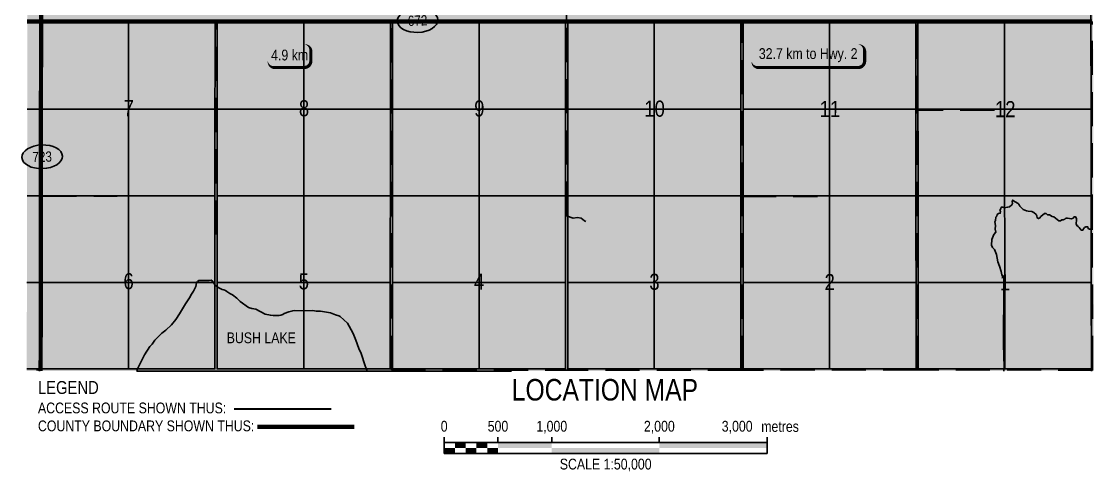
# Model space of a CAD drawing. Extents: x 353105 to 355167, y 6135373 to 6137488.
# Drawn here: x 353105 to 354104, y 6135444 to 6135862 of the extents above; entities that cross this region are included whole.
import ezdxf
from ezdxf.enums import TextEntityAlignment as Align

# ---------------------------------------------------------------- set-up
doc = ezdxf.new("R2010")
doc.units = 0
doc.header["$LTSCALE"] = 5
doc.linetypes.add('BORDER2', pattern=[22.225, 6.35, -3.175, 6.35, -3.175, 0, -3.175])
doc.linetypes.add('DASHED2', pattern=[9.525, 6.35, -3.175])
doc.layers.get('Defpoints').update_dxf_attribs({"color": 9})
doc.layers.add('AS-COUNTY', color=7, linetype='BORDER2', lineweight=60, true_color=0xcc33ff)
for name, color, linetype in [('AUX-LABELS', 1, 'Continuous'), ('CG-NOTES', 7, 'Continuous'), ('DETAIL-T', 7, 'Continuous'), ('P-PROPOSED', 10, 'Continuous'), ('Quarters', 8, 'Continuous'), ('RoadSeg', 57, 'DASHED2'), ('ROUTE-MAP-HWY', 2, 'Continuous'), ('ROUTE-MAP-LABELS', 210, 'Continuous'), ('S-7', 6, 'Continuous'), ('T-WATER', 160, 'Continuous'), ('T-WATER-H', 133, 'Continuous'), ('T-WATER-T', 170, 'Continuous'), ('Townships', 57, 'Continuous')]:
    doc.layers.add(name, color=color, linetype=linetype)
doc.layers.add('ROUTE-MAP-BACKGROUND-H', color=7, linetype='Continuous', true_color=0xf0ebff)
doc.styles.add('120', font='ARIALN.TTF', dxfattribs={"height": 13})
doc.styles.add('80', font='ARIALN.TTF', dxfattribs={"height": 10})
doc.styles.add('80A', font='ARIALN.TTF', dxfattribs={"height": 10})
doc.styles.add('80CG', font='ARIALN.TTF', dxfattribs={"height": 10})
doc.styles.add('TXT', font='ARIALN.TTF', dxfattribs={"height": 0.2})

# ---------------------------------------------------------------- blocks, each defined once
blk = doc.blocks.new('*U62')
h = blk.add_hatch(color=255)
edge = h.paths.add_edge_path()
edge.add_line((-46.5, -11.5), (46.5, -11.5))
edge.add_arc((46.5, -5.5), 6, 270, 360)
edge.add_line((52.5, -5.5), (52.5, 4))
edge.add_arc((46.5, 4), 6, 0, 90)
edge.add_line((46.5, 10), (-46.5, 10))
edge.add_arc((-46.5, 4), 6, 90, 180)
edge.add_line((-52.5, 4), (-52.5, -5.5))
edge.add_arc((-46.5, -5.5), 6, 180, 270)
at = {"color": 210, "flags": 128}
for points in [[(-221.93, 27.24, 0, 7.5, 0), (0, 0, 0, 0, 0)], [(264.22, 25.78, 0, 7.5, 0), (0, 0, 0, 0, 0)]]:
    blk.add_lwpolyline(points, format="xyseb", dxfattribs=at)
blk.add_lwpolyline([(-46.5, -11.5, 3, 3, 0), (46.5, -11.5, 3, 3, 0.414214), (52.5, -5.5, 3, 3, 0), (52.5, 4, 3, 0, 0.414214), (46.5, 10, 0, 0, 0), (-46.5, 10, 0, 0, 0.414214), (-52.5, 4, 0, 0, 0), (-52.5, -5.5, 0, 3, 0.414214)], format="xyseb", close=True, dxfattribs=at)
at = {"color": 210, "style": '80'}
blk.add_attdef('ENTER_TEXT_001', (-35.99, -5), '', height=10, dxfattribs=at)
blk = doc.blocks.new('HWY-SEC')
h = blk.add_hatch(color=255)
edge = h.paths.add_edge_path()
edge.add_ellipse((0, 0), major_axis=(18.84, 0), ratio=0.584608, start_angle=0, end_angle=360)
blk.add_ellipse((0, 0), major_axis=(18.84, 0), ratio=0.584608)
at = {"style": '80A'}
blk.add_attdef('SEC', text='', height=9.5, dxfattribs=at).set_placement((0, 0), align=Align.MIDDLE_CENTER)
blk = doc.blocks.new('*U63')
at = {"color": 0}
for p, q in [((-150, 0), (-150, 15)), ((-150, 10), (150.24, 10)), ((-100, 10), (-100, 15)), ((-50, 10), (-50, 15)), ((50, 10), (50, 15)), ((150.24, 0), (150.24, 15)), ((-150, 0), (150.24, 0))]:
    blk.add_line(p, q, dxfattribs=at)
for points in [[(-140, 10), (-130, 10), (-140, 5), (-130, 5)], [(-120, 10), (-110, 10), (-120, 5), (-110, 5)], [(-100, 10), (-50, 10), (-100, 5), (-50, 5)], [(50, 10), (150.24, 10), (50, 5), (150.24, 5)], [(-150, 5), (-140, 5), (-150, 0), (-140, 0)], [(-130, 5), (-120, 5), (-130, 0), (-120, 0)], [(-110, 5), (-100, 5), (-110, 0), (-100, 0)], [(-50, 5), (50, 5), (-50, 0), (50, 0)]]:
    blk.add_solid(points, dxfattribs=at)
at = {"color": 0, "style": '80'}
blk.add_text('metres', height=10, dxfattribs=at).set_placement((162.24, 20), align=Align.CENTER)
at = {"color": 0, "char_height": 10, "style": '80'}
for s, insert, attachment_point in [('0', (-150, 30.21), 2), ('500', (-100, 30.21), 2), ('1,000', (-50, 30.21), 2), ('2,000', (50, 30.21), 2), ('3,000', (136.7, 30.22), 3), ('SCALE 1:50,000', (0.12, -5), 2)]:
    blk.add_mtext(s, dxfattribs=dict(at, insert=insert, attachment_point=attachment_point))
blk = doc.blocks.new('*U61')
h = blk.add_hatch(color=255)
edge = h.paths.add_edge_path()
edge.add_line((-14, -11.5), (14, -11.5))
edge.add_arc((14, -5.5), 6, 270, 360)
edge.add_line((20, -5.5), (20, 4))
edge.add_arc((14, 4), 6, 0, 90)
edge.add_line((14, 10), (-14, 10))
edge.add_arc((-14, 4), 6, 90, 180)
edge.add_line((-20, 4), (-20, -5.5))
edge.add_arc((-14, -5.5), 6, 180, 270)
at = {"color": 210, "flags": 128}
for points in [[(-226.91, 27.11, 0, 7.5, 0), (0, 0, 0, 0, 0)], [(255.96, 27.47, 0, 7.5, 0), (0, 0, 0, 0, 0)]]:
    blk.add_lwpolyline(points, format="xyseb", dxfattribs=at)
blk.add_lwpolyline([(-14, -11.5, 3, 3, 0), (14, -11.5, 3, 3, 0.414214), (20, -5.5, 3, 3, 0), (20, 4, 3, 0, 0.414214), (14, 10, 0, 0, 0), (-14, 10, 0, 0, 0.414214), (-20, 4, 0, 0, 0), (-20, -5.5, 0, 3, 0.414214)], format="xyseb", close=True, dxfattribs=at)
at = {"color": 210, "style": '80'}
blk.add_attdef('ENTER_TEXT_001', (-35.99, -5), '', height=10, dxfattribs=at)

msp = doc.modelspace()

# ---------------------------------------------------------------- hatches: boundary and pattern name
at = {"layer": 'ROUTE-MAP-BACKGROUND-H'}
h = msp.add_hatch(color=256, dxfattribs=at)
h.dxf.hatch_style = 1
h.paths.add_polyline_path([(353111.67, 6136510), (354099.56, 6136509.71), (354100.83, 6135536.84), (353109.52, 6135536.86)])
at = {"layer": 'T-WATER-H'}
h = msp.add_hatch(color=256, dxfattribs=at)
h.dxf.hatch_style = 1
h.paths.add_polyline_path([(353425.91, 6135536.86), (353423.9, 6135541.86), (353420.23, 6135553.22), (353418.27, 6135557.85), (353415.32, 6135565.64), (353412.72, 6135571.64), (353409.18, 6135578.71), (353407.49, 6135581.35), (353400.89, 6135587.42), (353399.57, 6135588.29), (353396.34, 6135589.18), (353393.5, 6135590.49), (353391.79, 6135591.02), (353382.64, 6135592.51), (353381.14, 6135592.56), (353378.54, 6135592.67), (353375.33, 6135593.16), (353366.35, 6135592.96), (353358.45, 6135593), (353356.65, 6135592.84), (353353.18, 6135592.03), (353348.64, 6135590.28), (353347.38, 6135589.34), (353345.8, 6135588.78), (353344.01, 6135588.52), (353338.5, 6135588.44), (353336, 6135588.66), (353330.97, 6135589.79), (353322.32, 6135594.4), (353320.51, 6135594.84), (353318.61, 6135594.98), (353315.48, 6135595.97), (353308, 6135601.52), (353304.7, 6135604.51), (353300.8, 6135607.57), (353298.16, 6135609.08), (353295.6, 6135610.89), (353294.27, 6135611.65), (353292.76, 6135612.2), (353291.04, 6135612.64), (353288.19, 6135614.14), (353286.15, 6135615.57), (353285.93, 6135615.75), (353284.7, 6135616.73), (353283.9, 6135617.71), (353282.99, 6135619.21), (353282.27, 6135620.44), (353280.85, 6135621.29), (353279.16, 6135621.04), (353273.47, 6135620.95), (353271.46, 6135621.08), (353269.57, 6135620.92), (353268.3, 6135620.08), (353267.69, 6135619.21), (353267.44, 6135618.85), (353266.56, 6135615.43), (353264.5, 6135611.26), (353262.03, 6135607.28), (353261.38, 6135605.96), (353257, 6135599.42), (353251.42, 6135589.95), (353247.99, 6135584.94), (353244.16, 6135579.91), (353238.74, 6135574.84), (353235.03, 6135572.02), (353228.65, 6135565.71), (353225.98, 6135561.93), (353223.95, 6135559.66), (353218.91, 6135552.01), (353212.61, 6135538.83), (353212.19, 6135537.88), (353211.74, 6135536.84)])

# ---------------------------------------------------------------- linework, layer by layer
at = {"layer": 'AS-COUNTY', "ltscale": 0.5, "const_width": 4, "flags": 128}
msp.add_lwpolyline([(353323.79, 6135485.14), (353413.96, 6135485.14)], dxfattribs=at)
at = {"layer": 'Defpoints', "color": 5, "flags": 128}
msp.add_lwpolyline([(353425.91, 6135536.86), (353211.74, 6135536.84)], dxfattribs=at)
at = {"layer": 'P-PROPOSED', "color": 90, "const_width": 2, "flags": 128}
msp.add_lwpolyline([(353302.28, 6135501.68), (353392.45, 6135501.68)], dxfattribs=at)
at = {"layer": 'Quarters', "flags": 128}
for points in [[(353110.24, 6135860.6), (353121.89, 6135860.57), (353121.85, 6135820.35)], [(353121.85, 6135820.35), (353121.8, 6135780.14), (353110.06, 6135780.16)], [(353119, 6135780.14), (353121.8, 6135780.14), (353121.76, 6135739.91)], [(353121.76, 6135739.91), (353121.71, 6135699.69), (353109.88, 6135699.71)], [(353109.88, 6135699.71), (353121.71, 6135699.69), (353121.66, 6135659.48)], [(353121.66, 6135659.48), (353121.62, 6135619.27), (353109.7, 6135619.29)], [(353118.65, 6135619.27), (353121.62, 6135619.27), (353121.56, 6135579.05), (353121.51, 6135538.84), (353109.53, 6135538.86)]]:
    msp.add_lwpolyline(points, dxfattribs=at)
for points in [[(353204.18, 6135820.34), (353204.15, 6135780.12), (353163.98, 6135780.13), (353123.81, 6135780.14), (353123.86, 6135820.35), (353123.9, 6135860.57), (353164.06, 6135860.57), (353204.21, 6135860.56), (353204.18, 6135820.34)], [(353284.49, 6135820.33), (353284.47, 6135780.11), (353244.31, 6135780.12), (353204.15, 6135780.12), (353204.18, 6135820.34), (353204.21, 6135860.56), (353244.36, 6135860.56), (353284.51, 6135860.56), (353284.49, 6135820.33)], [(353366.97, 6135820.37), (353366.96, 6135780.14), (353326.72, 6135780.13), (353286.48, 6135780.11), (353286.5, 6135820.34), (353286.52, 6135860.56), (353326.76, 6135860.57), (353366.99, 6135860.59), (353366.97, 6135820.37)], [(353447.45, 6135820.4), (353447.44, 6135780.18), (353407.2, 6135780.16), (353366.96, 6135780.14), (353366.97, 6135820.37), (353366.99, 6135860.59), (353407.23, 6135860.61), (353447.47, 6135860.63), (353447.45, 6135820.4)], [(353529.87, 6135820.37), (353529.86, 6135780.15), (353489.65, 6135780.16), (353449.45, 6135780.18), (353449.46, 6135820.4), (353449.48, 6135860.63), (353489.69, 6135860.61), (353529.89, 6135860.59), (353529.87, 6135820.37)], [(353610.28, 6135820.34), (353610.26, 6135780.12), (353570.06, 6135780.14), (353529.86, 6135780.15), (353529.87, 6135820.37), (353529.89, 6135860.59), (353570.09, 6135860.57), (353610.29, 6135860.56), (353610.28, 6135820.34)], [(353692.69, 6135860.52), (353692.68, 6135820.31), (353692.67, 6135780.1), (353652.47, 6135780.11), (353612.27, 6135780.12), (353612.29, 6135820.34), (353612.3, 6135860.55), (353652.49, 6135860.54), (353692.69, 6135860.52)], [(353773.1, 6135780.07), (353732.89, 6135780.08), (353692.67, 6135780.1), (353692.68, 6135820.31), (353692.69, 6135860.52), (353732.89, 6135860.51), (353773.09, 6135860.51), (353773.09, 6135820.29), (353773.1, 6135780.07)], [(353855.37, 6135820.33), (353855.4, 6135780.1), (353815.25, 6135780.08), (353775.1, 6135780.06), (353775.1, 6135820.29), (353775.1, 6135860.51), (353815.22, 6135860.54), (353855.34, 6135860.56), (353855.37, 6135820.33)], [(353935.62, 6135820.34), (353935.65, 6135780.12), (353895.52, 6135780.11), (353855.4, 6135780.1), (353855.37, 6135820.33), (353855.34, 6135860.56), (353895.46, 6135860.57), (353935.58, 6135860.57), (353935.62, 6135820.34)], [(354018, 6135860.55), (354018.04, 6135820.33), (354018.09, 6135780.12), (353977.88, 6135780.12), (353937.66, 6135780.12), (353937.63, 6135820.34), (353937.59, 6135860.57), (353977.79, 6135860.56), (354018, 6135860.55)], [(354018.09, 6135780.12), (354018.04, 6135820.33), (354018, 6135860.55), (354058.2, 6135860.53), (354098.4, 6135860.51), (354098.45, 6135820.29), (354098.51, 6135780.08), (354058.3, 6135780.1), (354018.09, 6135780.12)], [(353204.09, 6135699.68), (353163.91, 6135699.68), (353123.72, 6135699.69), (353123.77, 6135739.91), (353123.81, 6135780.14), (353163.98, 6135780.13), (353204.15, 6135780.12), (353204.12, 6135739.9), (353204.09, 6135699.68)], [(353284.46, 6135739.89), (353284.44, 6135699.67), (353244.26, 6135699.67), (353204.09, 6135699.68), (353204.12, 6135739.9), (353204.15, 6135780.12), (353244.31, 6135780.12), (353284.47, 6135780.11), (353284.46, 6135739.89)], [(353366.95, 6135739.92), (353366.94, 6135699.7), (353326.69, 6135699.68), (353286.45, 6135699.67), (353286.47, 6135739.89), (353286.48, 6135780.11), (353326.72, 6135780.13), (353366.96, 6135780.14), (353366.95, 6135739.92)], [(353447.42, 6135739.95), (353447.4, 6135699.73), (353407.17, 6135699.71), (353366.94, 6135699.7), (353366.95, 6135739.92), (353366.96, 6135780.14), (353407.2, 6135780.16), (353447.44, 6135780.18), (353447.42, 6135739.95)], [(353529.84, 6135739.93), (353529.82, 6135699.71), (353489.62, 6135699.72), (353449.42, 6135699.73), (353449.43, 6135739.95), (353449.45, 6135780.18), (353489.65, 6135780.16), (353529.86, 6135780.15), (353529.84, 6135739.93)], [(353610.25, 6135739.91), (353610.24, 6135699.69), (353570.03, 6135699.7), (353529.82, 6135699.71), (353529.84, 6135739.93), (353529.86, 6135780.15), (353570.06, 6135780.14), (353610.26, 6135780.12), (353610.25, 6135739.91)], [(353692.67, 6135739.88), (353692.66, 6135699.66), (353652.45, 6135699.67), (353612.25, 6135699.69), (353612.26, 6135739.9), (353612.27, 6135780.12), (353652.47, 6135780.11), (353692.67, 6135780.1), (353692.67, 6135739.88)], [(353773.1, 6135780.07), (353773.09, 6135739.84), (353773.09, 6135699.62), (353732.88, 6135699.64), (353692.66, 6135699.66), (353692.67, 6135739.88), (353692.67, 6135780.1), (353732.89, 6135780.08), (353773.1, 6135780.07)], [(353855.41, 6135739.88), (353855.43, 6135699.65), (353815.26, 6135699.63), (353775.1, 6135699.62), (353775.1, 6135739.84), (353775.1, 6135780.06), (353815.25, 6135780.08), (353855.4, 6135780.1), (353855.41, 6135739.88)], [(353935.71, 6135739.91), (353935.76, 6135699.7), (353895.59, 6135699.67), (353855.43, 6135699.65), (353855.41, 6135739.88), (353855.4, 6135780.1), (353895.52, 6135780.11), (353935.65, 6135780.12), (353935.71, 6135739.91)], [(354018.14, 6135739.9), (354018.19, 6135699.69), (353977.98, 6135699.69), (353937.77, 6135699.69), (353937.72, 6135739.91), (353937.66, 6135780.12), (353977.88, 6135780.12), (354018.09, 6135780.12), (354018.14, 6135739.9)], [(354098.55, 6135739.88), (354098.59, 6135699.68), (354058.39, 6135699.68), (354018.19, 6135699.69), (354018.14, 6135739.9), (354018.09, 6135780.12), (354058.3, 6135780.1), (354098.51, 6135780.08), (354098.55, 6135739.88)], [(353204.06, 6135659.47), (353204.02, 6135619.26), (353163.83, 6135619.26), (353123.63, 6135619.27), (353123.68, 6135659.48), (353123.72, 6135699.69), (353163.91, 6135699.68), (353204.09, 6135699.68), (353204.06, 6135659.47)], [(353204.09, 6135699.68), (353244.26, 6135699.67), (353284.44, 6135699.67), (353284.43, 6135659.46), (353284.42, 6135619.25), (353244.22, 6135619.25), (353204.02, 6135619.26), (353204.06, 6135659.47), (353204.09, 6135699.68)], [(353366.92, 6135659.48), (353366.91, 6135619.26), (353326.68, 6135619.25), (353286.45, 6135619.24), (353286.45, 6135659.46), (353286.45, 6135699.67), (353326.69, 6135699.68), (353366.94, 6135699.7), (353366.92, 6135659.48)], [(353447.39, 6135659.51), (353447.37, 6135619.28), (353407.14, 6135619.27), (353366.91, 6135619.26), (353366.92, 6135659.48), (353366.94, 6135699.7), (353407.17, 6135699.71), (353447.4, 6135699.73), (353447.39, 6135659.51)], [(353529.81, 6135659.49), (353529.8, 6135619.28), (353489.59, 6135619.28), (353449.38, 6135619.29), (353449.4, 6135659.51), (353449.42, 6135699.73), (353489.62, 6135699.72), (353529.82, 6135699.71), (353529.81, 6135659.49)], [(353610.22, 6135659.47), (353610.21, 6135619.26), (353570.01, 6135619.27), (353529.8, 6135619.28), (353529.81, 6135659.49), (353529.82, 6135699.71), (353570.03, 6135699.7), (353610.24, 6135699.69), (353610.22, 6135659.47)], [(353692.65, 6135619.24), (353652.43, 6135619.25), (353612.22, 6135619.26), (353612.23, 6135659.47), (353612.25, 6135699.69), (353652.45, 6135699.67), (353692.66, 6135699.66), (353692.65, 6135659.45), (353692.65, 6135619.24)], [(353773.08, 6135659.42), (353773.07, 6135619.23), (353732.86, 6135619.24), (353692.65, 6135619.24), (353692.65, 6135659.45), (353692.66, 6135699.66), (353732.88, 6135699.64), (353773.09, 6135699.62), (353773.08, 6135659.42)], [(353855.45, 6135659.45), (353855.47, 6135619.24), (353815.28, 6135619.24), (353775.08, 6135619.23), (353775.09, 6135659.42), (353775.1, 6135699.62), (353815.26, 6135699.63), (353855.43, 6135699.65), (353855.45, 6135659.45)], [(353935.81, 6135659.48), (353935.87, 6135619.26), (353895.67, 6135619.25), (353855.47, 6135619.24), (353855.45, 6135659.45), (353855.43, 6135699.65), (353895.59, 6135699.67), (353935.76, 6135699.7), (353935.81, 6135659.48)], [(354018.25, 6135659.47), (354018.31, 6135619.26), (353978.09, 6135619.26), (353937.88, 6135619.26), (353937.82, 6135659.47), (353937.77, 6135699.69), (353977.98, 6135699.69), (354018.19, 6135699.69), (354018.25, 6135659.47)], [(354098.65, 6135659.47), (354098.71, 6135619.26), (354058.51, 6135619.26), (354018.31, 6135619.26), (354018.25, 6135659.47), (354018.19, 6135699.69), (354058.39, 6135699.68), (354098.59, 6135699.68), (354098.65, 6135659.47)], [(353203.99, 6135579.04), (353203.96, 6135538.83), (353163.74, 6135538.83), (353123.52, 6135538.84), (353123.57, 6135579.05), (353123.63, 6135619.27), (353163.83, 6135619.26), (353204.02, 6135619.26), (353203.99, 6135579.04)], [(353284.41, 6135579.03), (353284.4, 6135538.82), (353244.18, 6135538.82), (353203.96, 6135538.83), (353203.99, 6135579.04), (353204.02, 6135619.26), (353244.22, 6135619.25), (353284.42, 6135619.25), (353284.41, 6135579.03)], [(353366.89, 6135579.04), (353366.87, 6135538.82), (353326.64, 6135538.82), (353286.41, 6135538.82), (353286.43, 6135579.03), (353286.45, 6135619.24), (353326.68, 6135619.25), (353366.91, 6135619.26), (353366.89, 6135579.04)], [(353447.36, 6135579.08), (353447.34, 6135538.88), (353407.11, 6135538.85), (353366.87, 6135538.82), (353366.89, 6135579.04), (353366.91, 6135619.26), (353407.14, 6135619.27), (353447.37, 6135619.28), (353447.36, 6135579.08)], [(353529.8, 6135579.07), (353529.8, 6135538.86), (353489.57, 6135538.87), (353449.35, 6135538.88), (353449.37, 6135579.09), (353449.38, 6135619.29), (353489.59, 6135619.28), (353529.8, 6135619.28), (353529.8, 6135579.07)], [(353610.19, 6135579.04), (353610.18, 6135538.83), (353569.99, 6135538.85), (353529.8, 6135538.86), (353529.8, 6135579.07), (353529.8, 6135619.28), (353570.01, 6135619.27), (353610.21, 6135619.26), (353610.19, 6135579.04)], [(353692.64, 6135579.04), (353692.63, 6135538.83), (353652.41, 6135538.83), (353612.19, 6135538.83), (353612.21, 6135579.04), (353612.22, 6135619.26), (353652.43, 6135619.25), (353692.65, 6135619.24), (353692.64, 6135579.04)], [(353692.65, 6135619.24), (353732.86, 6135619.24), (353773.07, 6135619.23), (353773.07, 6135579.03), (353773.06, 6135538.83), (353732.85, 6135538.83), (353692.63, 6135538.83), (353692.64, 6135579.04), (353692.65, 6135619.24)], [(353855.49, 6135579.04), (353855.51, 6135538.83), (353815.29, 6135538.83), (353775.08, 6135538.83), (353775.08, 6135579.03), (353775.08, 6135619.23), (353815.28, 6135619.24), (353855.47, 6135619.24), (353855.49, 6135579.04)], [(353935.91, 6135579.04), (353935.96, 6135538.83), (353895.73, 6135538.83), (353855.51, 6135538.83), (353855.49, 6135579.04), (353855.47, 6135619.24), (353895.67, 6135619.25), (353935.87, 6135619.26), (353935.91, 6135579.04)], [(354018.35, 6135579.05), (354018.4, 6135538.84), (353978.19, 6135538.84), (353937.97, 6135538.83), (353937.92, 6135579.04), (353937.88, 6135619.26), (353978.09, 6135619.26), (354018.31, 6135619.26), (354018.35, 6135579.05)], [(354098.77, 6135579.05), (354098.83, 6135538.84), (354058.62, 6135538.84), (354018.4, 6135538.84), (354018.35, 6135579.05), (354018.31, 6135619.26), (354058.51, 6135619.26), (354098.71, 6135619.26), (354098.77, 6135579.05)]]:
    msp.add_lwpolyline(points, close=True, dxfattribs=at)
at = {"layer": 'RoadSeg'}
for p, q in [((353774.04, 6135861.6), (353774.1, 6135863.04)), ((353285.19, 6135663.62), (353285.29, 6135859.73)), ((353285.29, 6135859.73), (353285.32, 6135861.59)), ((353285.32, 6135861.59), (353291.43, 6135861.6)), ((353291.43, 6135861.6), (353291.6, 6135862.64)), ((353448.38, 6135859.74), (353448.4, 6135861.7)), ((353611.32, 6135860.04), (353611.13, 6135861.62)), ((353774.11, 6135860.02), (353774.04, 6135861.6)), ((353936.43, 6135860.21), (353936.39, 6135861.68)), ((354099.37, 6135858.91), (354099.44, 6135861.62)), ((354099.66, 6135669.12), (354099.37, 6135858.91)), ((354008.75, 6135779.37), (353936.66, 6135779.37)), ((353122.67, 6135699.29), (353124.12, 6135699.3)), ((353774.21, 6135698.85), (353844.43, 6135698.98)), ((354099.59, 6135668.02), (354099.66, 6135669.12)), ((354099.81, 6135537.85), (354099.59, 6135668.02)), ((353121.57, 6135537.93), (353118.47, 6135537.93)), ((353122.47, 6135537.91), (353121.57, 6135537.93)), ((353936.95, 6135537.92), (353774.24, 6135537.85)), ((354099.81, 6135537.85), (353936.95, 6135537.92))]:
    msp.add_line(p, q, dxfattribs=at)
at = {"layer": 'RoadSeg', "flags": 128}
for points in [[(353611.13, 6135861.62), (353611.15, 6135863.34), (353611.25, 6135875.67), (353611.23, 6135945.38)], [(353448.37, 6135537.94), (353448.36, 6135614.22), (353448.2, 6135647.66), (353448.13, 6135667.18), (353448.1, 6135684.35), (353448.11, 6135706.33), (353448.14, 6135725.55), (353448.16, 6135745.57), (353448.14, 6135773.57), (353448.46, 6135852.52), (353448.38, 6135859.74)], [(353611.09, 6135681.13), (353611.17, 6135683.65), (353611.22, 6135723.18), (353611.25, 6135789.17), (353611.31, 6135849.59), (353611.32, 6135860.04)], [(353774.21, 6135698.85), (353774.18, 6135709.69), (353774.2, 6135716.6), (353774.2, 6135739.08), (353774.18, 6135769.86), (353774.2, 6135788.55), (353774.21, 6135814.45), (353774.2, 6135840.94), (353774.11, 6135860.02)], [(353936.66, 6135779.37), (353936.7, 6135796.73), (353936.66, 6135833.48), (353936.63, 6135851.28), (353936.43, 6135860.21)], [(353936.95, 6135537.92), (353936.97, 6135546.53), (353936.89, 6135577.04), (353936.87, 6135607.31), (353936.77, 6135644.89), (353936.73, 6135664.06), (353936.78, 6135696.84), (353936.8, 6135725.65), (353936.72, 6135748.38), (353936.72, 6135764.76), (353936.66, 6135779.37)], [(353124.12, 6135699.3), (353193.46, 6135699.4), (353219.24, 6135700.26)], [(353774.24, 6135537.85), (353774.3, 6135559.04), (353774.28, 6135572.64), (353774.29, 6135594.57), (353774.23, 6135649.43), (353774.22, 6135660.42), (353774.23, 6135669.03), (353774.29, 6135685.83), (353774.21, 6135698.85)], [(353629.07, 6135675.93), (353627.75, 6135676.48), (353624.67, 6135679.08), (353621.45, 6135679.48), (353617.27, 6135678.94), (353611.09, 6135681.13)], [(353448.37, 6135537.94), (353463.49, 6135537.82), (353477.86, 6135537.94), (353491.1, 6135537.99), (353500.36, 6135538.01), (353510.5, 6135537.97), (353530.5, 6135537.83), (353543.68, 6135537.81), (353550.06, 6135537.85), (353563.38, 6135537.84), (353577.45, 6135537.83), (353598.34, 6135537.84), (353611.14, 6135537.85)], [(353774.24, 6135537.85), (353753.66, 6135537.85), (353711.95, 6135537.76), (353663.01, 6135537.81), (353619.62, 6135537.85), (353611.14, 6135537.85)]]:
    msp.add_lwpolyline(points, dxfattribs=at)
at = {"layer": 'ROUTE-MAP-HWY', "const_width": 4, "flags": 128}
for points in [[(353122.47, 6135536.84), (353122.47, 6135537.91), (353122.67, 6135699.29), (353122.87, 6135861.65), (353122.98, 6135963.91), (353123.16, 6136102.95), (353123.26, 6136185.4), (353123.49, 6136424.89), (353123.63, 6136509.15)], [(353109.89, 6135861.55), (353122.87, 6135861.65), (353285.32, 6135861.59), (353448.4, 6135861.7), (353611.13, 6135861.62), (353661.32, 6135861.63), (353774.04, 6135861.6), (353936.39, 6135861.68), (354099.44, 6135861.62)]]:
    msp.add_lwpolyline(points, dxfattribs=at)
at = {"layer": 'T-WATER', "linetype": 'Continuous', "flags": 128}
for points in [[(354098.68, 6135668.77), (354098.39, 6135668.83), (354097.77, 6135668.76), (354097.72, 6135668.76), (354096.91, 6135668.68), (354095.79, 6135669.24), (354095.42, 6135670.92), (354093.61, 6135670.95), (354092.34, 6135670.21), (354091.37, 6135669.08), (354090.82, 6135667.66), (354089.32, 6135667.91), (354087.53, 6135670.15), (354086.5, 6135671.11), (354085.28, 6135671.97), (354084.53, 6135673.54), (354085.1, 6135677.26), (354084.95, 6135678.75), (354084.11, 6135680.02), (354082.71, 6135680.08), (354081.75, 6135678.95), (354080.27, 6135678.3), (354076.56, 6135678.87), (354075.06, 6135678.92), (354074, 6135677.99), (354072.62, 6135677.45), (354071.22, 6135677.3), (354070.06, 6135676.36), (354068.56, 6135676.41), (354063.84, 6135680.05), (354062.43, 6135680.5), (354059.87, 6135682.12), (354058.07, 6135682.06), (354056.84, 6135683.12), (354055.34, 6135683.17), (354051.94, 6135680.36), (354050.89, 6135679.22), (354049.61, 6135678.58), (354048.28, 6135679.24), (354048.12, 6135681.03), (354047.38, 6135682.3), (354045.22, 6135684.33), (354043.5, 6135685.07), (354040.09, 6135685.36), (354038.37, 6135685.8), (354035.43, 6135687), (354032.34, 6135690), (354031.69, 6135691.37), (354030.74, 6135692.54), (354028.09, 6135693.95), (354025.64, 6135695.67), (354025.29, 6135694.26), (354025.54, 6135692.67), (354024.99, 6135691.25), (354022.66, 6135689.38), (354021.07, 6135689.23), (354017.89, 6135688.52), (354017.34, 6135688.73), (354016.47, 6135689.07), (354014.97, 6135689.22), (354014.53, 6135687.61), (354013.77, 6135686.39), (354014.42, 6135685.01), (354014.07, 6135683.5), (354012.48, 6135683.35), (354011.31, 6135682.41), (354010.97, 6135680.9), (354009.91, 6135679.87), (354009.82, 6135676.77), (354009.06, 6135675.44), (354009.77, 6135672.17), (354009.39, 6135668.76), (354010.08, 6135665.78), (354008.16, 6135663.62), (354006.76, 6135660.58), (354006.31, 6135659.06), (354005.98, 6135653.96), (354006.86, 6135651.69), (354008.62, 6135649.75), (354009.37, 6135648.37), (354010.48, 6135645.11), (354011.99, 6135638.37), (354013.33, 6135634.32), (354014.89, 6135629.47), (354015.69, 6135626.2), (354017.18, 6135623.45), (354017.44, 6135621.76), (354017.43, 6135619.23), (354017.21, 6135559.31), (354017.42, 6135553.12), (354017.38, 6135548.42)], [(353425.91, 6135536.86), (353423.9, 6135541.86), (353420.23, 6135553.22), (353418.27, 6135557.85), (353415.32, 6135565.64), (353412.72, 6135571.64), (353409.18, 6135578.71), (353407.49, 6135581.35), (353400.89, 6135587.42), (353399.57, 6135588.29), (353396.34, 6135589.18), (353393.5, 6135590.49), (353391.79, 6135591.02), (353382.64, 6135592.51), (353381.14, 6135592.56), (353378.54, 6135592.67), (353375.33, 6135593.16), (353366.35, 6135592.96), (353358.45, 6135593), (353356.65, 6135592.84), (353353.18, 6135592.03), (353348.64, 6135590.28), (353347.38, 6135589.34), (353345.8, 6135588.78), (353344.01, 6135588.52), (353338.5, 6135588.44), (353336, 6135588.66), (353330.97, 6135589.79), (353322.32, 6135594.4), (353320.51, 6135594.84), (353318.61, 6135594.98), (353315.48, 6135595.97), (353308, 6135601.52), (353304.7, 6135604.51), (353300.8, 6135607.57), (353298.16, 6135609.08), (353295.6, 6135610.89), (353294.27, 6135611.65), (353292.76, 6135612.2), (353291.04, 6135612.64), (353288.19, 6135614.14), (353286.15, 6135615.57), (353285.93, 6135615.75), (353284.7, 6135616.73), (353283.9, 6135617.71), (353282.99, 6135619.21), (353282.27, 6135620.44), (353280.85, 6135621.29), (353279.16, 6135621.04), (353273.47, 6135620.95), (353271.46, 6135621.08), (353269.57, 6135620.92), (353268.3, 6135620.08), (353267.69, 6135619.21), (353267.44, 6135618.85), (353266.56, 6135615.43), (353264.5, 6135611.26), (353262.03, 6135607.28), (353261.38, 6135605.96), (353257, 6135599.42), (353251.42, 6135589.95), (353247.99, 6135584.94), (353244.16, 6135579.91), (353238.74, 6135574.84), (353235.03, 6135572.02), (353228.65, 6135565.71), (353225.98, 6135561.93), (353223.95, 6135559.66), (353218.91, 6135552.01), (353212.61, 6135538.83)], [(354017.38, 6135548.42), (354017.55, 6135546.57), (354017.69, 6135545.04), (354017.6, 6135538.84), (354017.58, 6135537.89), (354017.57, 6135536.84)], [(353212.61, 6135538.83), (353212.19, 6135537.88), (353211.74, 6135536.84)]]:
    msp.add_lwpolyline(points, dxfattribs=at)
at = {"layer": 'Townships', "flags": 128}
for points in [[(353122.61, 6136507.98), (353122.51, 6136427.57), (353122.43, 6136347.15), (353122.35, 6136266.69), (353122.26, 6136186.34), (353122.26, 6136184.33), (353122.17, 6136103.89), (353122.08, 6136023.45), (353121.98, 6135943.02), (353121.89, 6135862.58), (353121.89, 6135860.57), (353121.8, 6135780.14), (353121.71, 6135699.69), (353121.62, 6135619.27), (353121.51, 6135538.84), (353121.5, 6135536.84)], [(354097.56, 6136507.71), (354097.63, 6136427.43), (354097.74, 6136346.96), (354097.84, 6136266.54), (354097.94, 6136186.12), (354097.94, 6136184.11), (354098.03, 6136103.73), (354098.15, 6136023.33), (354098.27, 6135943.01), (354098.4, 6135862.53), (354098.4, 6135860.51), (354098.51, 6135780.08), (354098.59, 6135699.68), (354098.71, 6135619.26), (354098.83, 6135538.84), (354098.83, 6135536.84)], [(353121.5, 6135536.84), (353121.51, 6135538.84), (353121.62, 6135619.27), (353121.71, 6135699.69), (353121.8, 6135780.14), (353121.89, 6135860.57), (353121.89, 6135862.58)], [(353559.89, 6135536.84), (353529.8, 6135536.85), (353449.35, 6135536.88), (353447.34, 6135536.88), (353400.88, 6135536.84)]]:
    msp.add_lwpolyline(points, dxfattribs=at)

# ---------------------------------------------------------------- block references
at = {"layer": 'AUX-LABELS', "rotation": 1.899369233734397}
for p, values in [((353472.71, 6135862.5), {'SEC': '672'}), ((353123.88, 6135735.94), {'SEC': '723'})]:
    msp.add_blockref('HWY-SEC', p, dxfattribs=at).add_auto_attribs(values)
at = {"layer": 'DETAIL-T', "xscale": 0.9995141290194928, "yscale": 0.9995141290194928, "zscale": 0.9995141290194928}
msp.add_blockref('*U63', (353647.36, 6135460.43), dxfattribs=at)
at = {"layer": 'ROUTE-MAP-LABELS'}
ref = msp.add_blockref('*U61', (353353.51, 6135830.42), dxfattribs=dict(at, xscale=0.99974627, yscale=0.99974627, zscale=0.99974627))
ref.add_attrib('ENTER_TEXT_001', '4.9 km', (353336.63, 6135825.48), dxfattribs={"layer": '0', "color": 210, "height": 9.997, "style": '80'})
ref = msp.add_blockref('*U62', (353835.57, 6135830.39), dxfattribs=at)
ref.add_attrib('ENTER_TEXT_001', '32.7 km to Hwy. 2', (353789.8, 6135826.84), dxfattribs={"layer": '0', "color": 210, "height": 10, "style": '80'})

# ---------------------------------------------------------------- texts
at = {"layer": 'CG-NOTES', "insert": (353119.98, 6135527.62), "char_height": 9.9975, "width": 457.106, "attachment_point": 1, "style": '80'}
msp.add_mtext('{\\H1.2x;\\C14;LEGEND\\H0.83333x;\\C256;\\PACCESS ROUTE SHOWN THUS:\\P}COUNTY BOUNDARY SHOWN THUS:', dxfattribs=at)
at = {"layer": 'DETAIL-T', "color": 3, "insert": (353646.77, 6135519.38), "char_height": 19.9903, "width": 235.8289, "attachment_point": 5, "style": '80CG'}
msp.add_mtext('LOCATION MAP', dxfattribs=at)
at = {"layer": 'S-7', "attachment_point": 5, "rotation": 359.93473, "style": '120', "bg_fill": 1, "box_fill_scale": 1.15, "bg_fill_color": 256, "bg_fill_true_color": 15789055}
for s, insert, char_height, width, bg_fill_transparency in [('7', (353204.36, 6135781.14), 14.99, 11.6482, 3997695), ('8', (353367.22, 6135780.95), 14.99, 11.6482, 13369401), ('9', (353530.09, 6135780.77), 14.99, 11.6482, 13369416), ('10', (353692.95, 6135780.58), 14.992, 23.2965, 13369461), ('11', (353855.81, 6135780.4), 14.992, 23.2965, 132), ('12', (354018.68, 6135780.21), 14.992, 23.2965, 177), ('6', (353204.18, 6135620.29), 14.99, 11.6482, 3932172), ('5', (353367.04, 6135620.1), 14.99, 11.6482, 13369406), ('4', (353529.9, 6135619.91), 14.99, 11.6482, 13369411), ('3', (353692.77, 6135619.73), 14.99, 11.6482, 13369466), ('2', (353855.63, 6135619.54), 14.99, 11.6482, 127), ('1', (354018.49, 6135619.36), 14.99, 11.6482, 182)]:
    msp.add_mtext(s, dxfattribs=dict(at, insert=insert, char_height=char_height, width=width, bg_fill_transparency=bg_fill_transparency))
at = {"layer": 'T-WATER-T', "linetype": 'Continuous', "style": 'TXT'}
msp.add_text('BUSH LAKE', height=10, rotation=0.00778, dxfattribs=at).set_placement((353327.49, 6135562.78), align=Align.CENTER)

doc.saveas('drawing.dxf')
